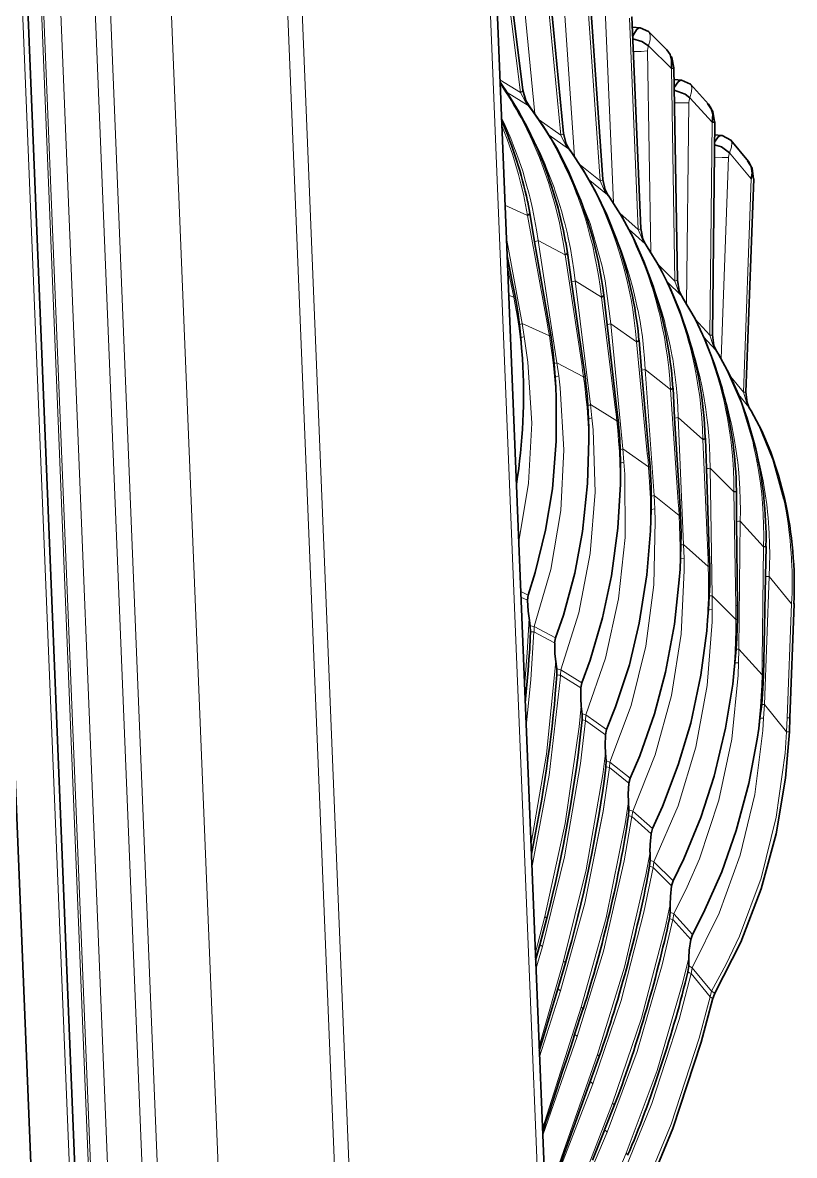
# Model space of a CAD drawing. Header units: millimetres. Extents: x 0 to 174, y 0 to 33.
# Drawn here: x 28.202 to 28.904, y 25.847 to 26.877 of the extents above; entities that cross this region are included whole.
import ezdxf

# ---------------------------------------------------------------- set-up
doc = ezdxf.new("R2010")
doc.units = ezdxf.units.MM
doc.layers.add('PDF_Geomertry', color=7, linetype='Continuous', true_color=0x405f80)

msp = doc.modelspace()

# ---------------------------------------------------------------- linework, layer by layer
at = {"layer": 'PDF_Geomertry', "color": 7, "lineweight": 35}
for points in [[(28.1146, 22.5858), (28.114, 22.5888), (28.1144, 22.5924), (28.1151, 22.5938), (28.1154, 22.5942), (28.116, 22.5946), (28.1567, 22.6299), (28.1944, 22.6699, 0.187054), (28.3565, 23.1888), (28.1872, 27.3611, 0.271753), (27.7608, 28.0757, 0.095127), (27.571, 28.1256), (27.4204, 28.1346), (27.3932, 28.1354), (27.366, 28.1347), (27.339, 28.1324), (27.3125, 28.1285), (27.2958, 28.1253), (27.2911, 28.1242)], [(28.3064, 28.0007, -0.277426), (28.6085, 27.5031), (28.7778, 23.3306), (28.7781, 23.285), (28.7736, 23.2285), (28.7639, 23.1729), (28.7501, 23.1229), (28.7329, 23.0775)], [(28.1471, 27.3603), (28.3164, 23.1879, -0.289356), (28.0133, 22.5775)], [(28.6756, 26.966), (28.6939, 26.7765), (28.6963, 26.7671), (28.699, 26.7622), (28.7001, 26.7607), (28.7122, 26.7428), (28.7231, 26.7236), (28.7332, 26.7025), (28.7421, 26.6803, -0.057415), (28.7617, 26.5964), (28.7625, 26.5882), (28.7617, 26.5964, 0.057415), (28.7421, 26.6803), (28.7332, 26.7025), (28.7231, 26.7236), (28.7122, 26.7428), (28.7001, 26.7607), (28.699, 26.7622), (28.6963, 26.7671), (28.6939, 26.7765), (28.6756, 26.966)]]:
    msp.add_lwpolyline(points, format="xyb", dxfattribs=at)
at = {"layer": 'PDF_Geomertry', "color": 7, "lineweight": 13}
for points in [[(28.2106, 22.6888, 0.187268), (28.3688, 23.1951), (28.3697, 23.1958), (28.3707, 23.1964), (28.2012, 27.3688), (28.2004, 27.3682), (28.1994, 27.3676, 0.2722), (27.7833, 28.065)], [(28.2608, 22.7568, 0.153248), (28.3707, 23.1964), (28.3857, 23.2071), (28.2164, 27.3794), (28.2012, 27.3688, 0.236094), (27.8571, 28.0236)], [(28.2811, 22.7885, 0.153429), (28.3857, 23.2071), (28.3899, 23.2083), (28.3979, 23.2094), (28.4168, 23.2099), (28.2475, 27.3822), (28.2286, 27.3819), (28.2206, 27.3808), (28.2164, 27.3794, 0.236284), (27.8886, 28.0029)], [(28.6085, 27.5031), (28.6082, 27.5015), (28.6071, 27.5001), (28.6026, 27.4971), (28.7719, 23.3246), (28.604, 23.2386, -0.191951), (28.4326, 22.7026)], [(28.144, 22.5436, 0.29997), (28.4861, 23.2122), (28.591, 23.2347), (28.4217, 27.4071), (28.3168, 27.3846)], [(28.431, 23.209), (28.4601, 23.2092), (28.4861, 23.2122), (28.3168, 27.3846), (28.2908, 27.3817), (28.2617, 27.3814), (28.431, 23.209, -0.28073), (28.1314, 22.5878)], [(28.1151, 22.5939), (28.1064, 22.5899, 0.242631), (28.3518, 23.1876), (28.3565, 23.1888), (28.3688, 23.1951), (28.1994, 27.3676), (28.1872, 27.3611), (28.1825, 27.3601)]]:
    msp.add_lwpolyline(points, format="xyb", dxfattribs=at)
for points in [[(28.591, 23.2347), (28.5988, 23.2367), (28.604, 23.2386), (28.4347, 27.4111), (28.4294, 27.409), (28.4217, 27.4071)], [(28.3164, 23.1879), (28.3164, 23.1878), (28.3165, 23.1876), (28.3167, 23.1875), (28.3171, 23.1872), (28.3215, 23.1864), (28.3439, 23.1865), (28.3518, 23.1876), (28.1825, 27.3601), (28.1746, 27.359), (28.1522, 27.3587), (28.1478, 27.3596), (28.1474, 27.36), (28.1471, 27.3601), (28.1471, 27.3601), (28.1471, 27.3603)], [(28.7315, 26.8958), (28.7393, 26.7132), (28.7315, 26.8958)], [(28.7538, 26.8814), (28.7618, 26.689), (28.7636, 26.6894), (28.764, 26.6897), (28.7642, 26.69), (28.764, 26.6897), (28.7636, 26.6894), (28.7618, 26.689), (28.7538, 26.8814)], [(28.7619, 25.8025), (28.7918, 25.875), (28.8174, 25.9533), (28.8274, 25.991), (28.8099, 26.0121), (28.811, 26.0172), (28.8285, 25.996), (28.8418, 26.0207), (28.8539, 26.046), (28.8736, 26.0989), (28.8875, 26.1544), (28.8957, 26.2126), (28.8969, 26.2321), (28.8767, 26.2568), (28.881, 26.3733), (28.8794, 26.3733), (28.8776, 26.3733), (28.8794, 26.3733), (28.881, 26.3733), (28.8767, 26.2568), (28.8969, 26.2321), (28.8957, 26.2126), (28.8875, 26.1544), (28.8736, 26.0989), (28.8539, 26.046), (28.8418, 26.0207), (28.8285, 25.996), (28.811, 26.0172), (28.8099, 26.0121), (28.8274, 25.991), (28.8174, 25.9533), (28.7918, 25.875), (28.7619, 25.8025)]]:
    msp.add_lwpolyline(points, dxfattribs=at)
at = {"layer": 'PDF_Geomertry', "color": 7, "lineweight": 35}
for points in [[(28.7076, 26.7204, -0.054804), (28.7293, 26.6382, 0.054804), (28.7076, 26.7204), (28.6981, 26.7426), (28.6874, 26.7635), (28.6758, 26.7826), (28.6632, 26.8006), (28.6625, 26.8015), (28.6596, 26.8064), (28.6569, 26.8158), (28.6335, 27.0032), (28.6306, 27.0124), (28.6282, 27.016), (28.6306, 27.0124), (28.6335, 27.0032), (28.6569, 26.8158), (28.6596, 26.8064), (28.6625, 26.8015), (28.6632, 26.8006), (28.6758, 26.7826), (28.6874, 26.7635), (28.6981, 26.7426)], [(28.7686, 26.6756), (28.7701, 26.6732), (28.7811, 26.6551), (28.791, 26.6358), (28.7997, 26.6147), (28.8074, 26.5922, -0.059762), (28.8226, 26.506), (28.8229, 26.4989), (28.8226, 26.506, 0.059762), (28.8074, 26.5922), (28.7997, 26.6147), (28.791, 26.6358), (28.7811, 26.6551), (28.7701, 26.6732), (28.7686, 26.6756), (28.7661, 26.6806), (28.7642, 26.69), (28.7561, 26.8824), (28.7642, 26.69), (28.7661, 26.6806)], [(28.8014, 26.6285), (28.8032, 26.6257), (28.8136, 26.6076), (28.8228, 26.5883), (28.8311, 26.5671), (28.8381, 26.5447, -0.057696), (28.8511, 26.4576), (28.8513, 26.4508), (28.8511, 26.4576, 0.057696), (28.8381, 26.5447), (28.8311, 26.5671), (28.8228, 26.5883), (28.8136, 26.6076), (28.8032, 26.6257), (28.8014, 26.6285), (28.7992, 26.6333), (28.7975, 26.6428), (28.7944, 26.8361), (28.7943, 26.836), (28.7938, 26.8357), (28.7921, 26.8354), (28.7922, 26.8432), (28.7908, 26.8483), (28.7879, 26.8526), (28.7711, 26.8692), (28.7879, 26.8526), (28.7908, 26.8483), (28.7922, 26.8432), (28.7921, 26.8354), (28.7938, 26.8357), (28.7943, 26.836), (28.7944, 26.8361), (28.7975, 26.6428), (28.7992, 26.6333)], [(28.8329, 26.5789), (28.8349, 26.5757), (28.8447, 26.5576), (28.8533, 26.5383), (28.8611, 26.5172), (28.8675, 26.4949, -0.058621), (28.8782, 26.4072), (28.8781, 26.4007), (28.8782, 26.4072, 0.058621), (28.8675, 26.4949), (28.8611, 26.5172), (28.8533, 26.5383), (28.8447, 26.5576), (28.8349, 26.5757), (28.8329, 26.5789), (28.8308, 26.5836), (28.8294, 26.5932), (28.8315, 26.7869), (28.8313, 26.7869), (28.8308, 26.7868), (28.829, 26.7867), (28.8296, 26.794), (28.8283, 26.799), (28.8257, 26.8032), (28.8093, 26.8213), (28.8013, 26.825), (28.8003, 26.8249), (28.7982, 26.8235), (28.7947, 26.8183), (28.7982, 26.8235), (28.8003, 26.8249), (28.8013, 26.825), (28.7946, 26.8254), (28.8013, 26.825), (28.8093, 26.8213), (28.8257, 26.8032), (28.8283, 26.799), (28.8296, 26.794), (28.829, 26.7867), (28.8308, 26.7868), (28.8313, 26.7869), (28.8315, 26.7869), (28.8294, 26.5932), (28.8308, 26.5836)], [(28.6361, 26.8232, -0.05167), (28.6719, 26.7581, -0.054087), (28.6958, 26.6776, 0.054087), (28.6719, 26.7581, 0.05167)], [(28.6375, 26.7881, -0.051648), (28.6611, 26.7146, 0.051648)], [(28.8599, 26.5411), (28.8671, 26.7351), (28.8599, 26.5411), (28.861, 26.5315), (28.8629, 26.5269), (28.8647, 26.524), (28.8742, 26.5057), (28.8824, 26.4864), (28.8894, 26.4653), (28.8953, 26.4433, -0.064492), (28.9036, 26.3486, 0.064492), (28.8953, 26.4433), (28.8894, 26.4653), (28.8824, 26.4864), (28.8742, 26.5057), (28.8647, 26.524), (28.8629, 26.5269), (28.861, 26.5315)], [(28.7344, 26.7203), (28.7357, 26.7183), (28.7472, 26.7003), (28.7576, 26.681), (28.7671, 26.6599), (28.7753, 26.6375, -0.058678), (28.7928, 26.5524), (28.7933, 26.5447), (28.7928, 26.5524, 0.058678), (28.7753, 26.6375), (28.7671, 26.6599), (28.7576, 26.681), (28.7472, 26.7003), (28.7357, 26.7183)], [(28.6564, 26.5718, -0.055672), (28.651, 26.4571, 0.055672), (28.6564, 26.5718), (28.6557, 26.5815), (28.655, 26.5904), (28.6539, 26.6024), (28.6526, 26.6121), (28.6511, 26.6218), (28.6499, 26.6283), (28.6475, 26.64), (28.6425, 26.6651), (28.6475, 26.64), (28.6499, 26.6283), (28.6511, 26.6218), (28.6526, 26.6121), (28.6539, 26.6024), (28.655, 26.5904), (28.6557, 26.5815)]]:
    msp.add_lwpolyline(points, format="xyb", close=True, dxfattribs=at)
at = {"layer": 'PDF_Geomertry', "color": 7, "lineweight": 13}
for points in [[(28.6312, 27.0013), (28.6288, 27.0028), (28.6312, 27.0013), (28.6546, 26.8138), (28.636, 26.8253), (28.6546, 26.8138)], [(28.6489, 26.9954), (28.6508, 26.9926), (28.6517, 26.989), (28.6507, 26.9803), (28.6732, 26.9643), (28.6915, 26.7749), (28.6717, 26.7889), (28.6915, 26.7749), (28.6732, 26.9643), (28.6507, 26.9803), (28.6501, 26.9779), (28.6503, 26.9756), (28.6678, 26.7944), (28.6503, 26.9756), (28.6444, 26.9742), (28.6372, 26.9735), (28.6444, 26.9742), (28.6503, 26.9756), (28.6501, 26.9779), (28.6507, 26.9803), (28.6517, 26.989), (28.6508, 26.9926)], [(28.6908, 26.9564), (28.6925, 26.954), (28.6932, 26.9517), (28.6919, 26.9419), (28.714, 26.9243), (28.7272, 26.7332), (28.7089, 26.7479), (28.7272, 26.7332), (28.714, 26.9243), (28.6919, 26.9419), (28.6915, 26.9396), (28.6914, 26.9372), (28.704, 26.7551), (28.6914, 26.9372), (28.6856, 26.9361), (28.6785, 26.9357), (28.6856, 26.9361), (28.6914, 26.9372), (28.6915, 26.9396), (28.6919, 26.9419), (28.6932, 26.9517), (28.6925, 26.954)], [(28.7921, 26.8354), (28.7951, 26.6421), (28.7968, 26.6425), (28.7975, 26.6428), (28.7974, 26.6426), (28.7968, 26.6425), (28.7951, 26.6421), (28.7921, 26.8354), (28.7711, 26.8561), (28.7706, 26.8539), (28.7703, 26.8515), (28.7646, 26.8511), (28.7574, 26.851), (28.7646, 26.8511), (28.7703, 26.8515), (28.7732, 26.6685), (28.7703, 26.8515), (28.7706, 26.8539), (28.7711, 26.8561), (28.7726, 26.8615), (28.7728, 26.8657), (28.7722, 26.8675), (28.7713, 26.8692), (28.7722, 26.8675), (28.7728, 26.8657), (28.7726, 26.8615), (28.7711, 26.8561)], [(28.7076, 26.7204), (28.7064, 26.7199), (28.7029, 26.729), (28.699, 26.7381), (28.6949, 26.7469), (28.6906, 26.7558), (28.6868, 26.7631), (28.6819, 26.7717), (28.6768, 26.78), (28.6715, 26.7882), (28.6658, 26.7962), (28.6618, 26.8018), (28.6425, 26.8136), (28.6618, 26.8018), (28.6592, 26.8051), (28.6546, 26.8138), (28.6564, 26.8149), (28.6568, 26.8153), (28.6569, 26.8158), (28.6568, 26.8153), (28.6564, 26.8149), (28.6546, 26.8138), (28.6592, 26.8051), (28.6618, 26.8018), (28.6658, 26.7962), (28.6715, 26.7882), (28.6768, 26.78), (28.6819, 26.7717), (28.6868, 26.7631), (28.6906, 26.7558), (28.6949, 26.7469), (28.699, 26.7381), (28.7029, 26.729), (28.7064, 26.7199)], [(28.829, 26.7867), (28.8269, 26.5928), (28.8288, 26.5929), (28.8292, 26.5931), (28.8294, 26.5932), (28.8292, 26.5931), (28.8288, 26.5929), (28.8269, 26.5928), (28.829, 26.7867), (28.8087, 26.8089), (28.8104, 26.8142), (28.8106, 26.8182), (28.8101, 26.8199), (28.8093, 26.8213), (28.8101, 26.8199), (28.8106, 26.8182), (28.8104, 26.8142), (28.8087, 26.8089), (28.8081, 26.8068), (28.8079, 26.8043), (28.8058, 26.6212), (28.8079, 26.8043), (28.8021, 26.8042), (28.795, 26.8043), (28.8021, 26.8042), (28.8079, 26.8043), (28.8081, 26.8068), (28.8087, 26.8089)], [(28.6801, 26.605), (28.6796, 26.6046), (28.6789, 26.604), (28.661, 26.7018), (28.6406, 26.7111), (28.661, 26.7018), (28.6593, 26.7115), (28.6574, 26.7211), (28.655, 26.7307), (28.6529, 26.7392), (28.6506, 26.7474), (28.6476, 26.7567), (28.6444, 26.766), (28.6426, 26.7711), (28.639, 26.7803), (28.6376, 26.7838), (28.639, 26.7803), (28.6426, 26.7711), (28.6444, 26.766), (28.6476, 26.7567), (28.6506, 26.7474), (28.6529, 26.7392), (28.655, 26.7307), (28.6574, 26.7211), (28.6593, 26.7115), (28.661, 26.7018), (28.6789, 26.604), (28.6799, 26.5982), (28.681, 26.5924), (28.6562, 26.6035), (28.6418, 26.6828), (28.6562, 26.6035), (28.681, 26.5924), (28.6799, 26.5982), (28.6789, 26.604), (28.6796, 26.6046)], [(28.7422, 26.5278), (28.7417, 26.5275), (28.7408, 26.5271), (28.7283, 26.6276), (28.7044, 26.6424), (28.7032, 26.6522), (28.7018, 26.6619), (28.7001, 26.6717), (28.6982, 26.6813), (28.6974, 26.6851), (28.695, 26.6947), (28.6946, 26.6967), (28.6919, 26.7061), (28.689, 26.7156), (28.686, 26.7249), (28.6853, 26.7271), (28.6818, 26.7364), (28.6782, 26.7454), (28.6771, 26.7483), (28.6731, 26.7572), (28.6689, 26.7661), (28.6682, 26.7674), (28.6643, 26.7749), (28.6682, 26.7674), (28.6689, 26.7661), (28.6731, 26.7572), (28.6771, 26.7483), (28.6782, 26.7454), (28.6818, 26.7364), (28.6853, 26.7271), (28.686, 26.7249), (28.689, 26.7156), (28.6919, 26.7061), (28.6946, 26.6967), (28.695, 26.6947), (28.6974, 26.6851), (28.6982, 26.6813), (28.7001, 26.6717), (28.7018, 26.6619), (28.7032, 26.6522), (28.7044, 26.6424), (28.7283, 26.6276), (28.7272, 26.6374), (28.7257, 26.6471), (28.724, 26.6568), (28.7222, 26.6658), (28.7204, 26.6742), (28.7179, 26.6837), (28.7153, 26.6932), (28.7138, 26.6986), (28.7107, 26.7079), (28.7074, 26.7172), (28.7065, 26.7197), (28.7074, 26.7172), (28.7107, 26.7079), (28.7138, 26.6986), (28.7153, 26.6932), (28.7179, 26.6837), (28.7204, 26.6742), (28.7222, 26.6658), (28.724, 26.6568), (28.7257, 26.6471), (28.7272, 26.6374), (28.7283, 26.6276), (28.7408, 26.5271), (28.7417, 26.5211), (28.7424, 26.515), (28.7185, 26.5299), (28.7044, 26.6424), (28.7029, 26.6418), (28.7011, 26.6414), (28.7029, 26.6418), (28.7044, 26.6424), (28.7185, 26.5299), (28.7424, 26.515), (28.7417, 26.5211), (28.7408, 26.5271), (28.7417, 26.5275)], [(28.741, 26.6799), (28.7375, 26.689), (28.734, 26.6982), (28.7301, 26.7072), (28.726, 26.7163), (28.7224, 26.7235), (28.7178, 26.7321), (28.7129, 26.7407), (28.7076, 26.749), (28.7022, 26.7572), (28.6985, 26.7625), (28.6807, 26.775), (28.6985, 26.7625), (28.7022, 26.7572), (28.7076, 26.749), (28.7129, 26.7407), (28.7178, 26.7321), (28.7224, 26.7235), (28.726, 26.7163), (28.7301, 26.7072), (28.734, 26.6982), (28.7375, 26.689), (28.741, 26.6799), (28.7421, 26.6803)], [(28.6939, 26.7765), (28.6937, 26.7761), (28.6933, 26.7757), (28.6915, 26.7749), (28.6957, 26.7661), (28.6983, 26.7625), (28.6957, 26.7661), (28.6915, 26.7749), (28.6933, 26.7757), (28.6937, 26.7761)], [(28.8575, 26.5411), (28.8461, 26.5549), (28.8575, 26.5411), (28.8647, 26.735), (28.845, 26.7589), (28.8443, 26.7568), (28.844, 26.7544), (28.8382, 26.7544), (28.8311, 26.7547), (28.8382, 26.7544), (28.844, 26.7544), (28.8372, 26.5717), (28.844, 26.7544), (28.8443, 26.7568), (28.845, 26.7589), (28.8468, 26.7639), (28.8471, 26.7678), (28.8467, 26.7693), (28.8461, 26.7704), (28.8467, 26.7693), (28.8471, 26.7678), (28.8468, 26.7639), (28.845, 26.7589), (28.8647, 26.735)], [(28.7742, 26.6372), (28.7711, 26.6467), (28.7678, 26.6558), (28.764, 26.665), (28.7601, 26.674), (28.7568, 26.6813), (28.7524, 26.69), (28.7476, 26.6986), (28.7426, 26.7071), (28.7374, 26.7154), (28.7339, 26.7206), (28.7178, 26.7335), (28.7339, 26.7206), (28.7313, 26.7243), (28.7272, 26.7332), (28.729, 26.7339), (28.7296, 26.7343), (28.7296, 26.7346), (28.7296, 26.7343), (28.729, 26.7339), (28.7272, 26.7332), (28.7313, 26.7243), (28.7339, 26.7206), (28.7374, 26.7154), (28.7426, 26.7071), (28.7476, 26.6986), (28.7524, 26.69), (28.7568, 26.6813), (28.7601, 26.674), (28.764, 26.665), (28.7678, 26.6558), (28.7711, 26.6467), (28.7742, 26.6372), (28.775, 26.6346), (28.7778, 26.6251), (28.7804, 26.6157), (28.7817, 26.6101), (28.7837, 26.6006), (28.7857, 26.591), (28.7871, 26.5824), (28.7885, 26.5729), (28.7896, 26.5632), (28.7906, 26.5533), (28.7912, 26.5435), (28.7682, 26.5618), (28.7676, 26.5717), (28.7667, 26.5814), (28.7656, 26.5913), (28.7642, 26.601), (28.7635, 26.6053), (28.7617, 26.6149), (28.7613, 26.6169), (28.7592, 26.6265), (28.7568, 26.6361), (28.7543, 26.6456), (28.7536, 26.6479), (28.7507, 26.6574), (28.7475, 26.6667), (28.7465, 26.6694), (28.7431, 26.6786), (28.7396, 26.6868), (28.7431, 26.6786), (28.7465, 26.6694), (28.7475, 26.6667), (28.7507, 26.6574), (28.7536, 26.6479), (28.7543, 26.6456), (28.7568, 26.6361), (28.7592, 26.6265), (28.7613, 26.6169), (28.7617, 26.6149), (28.7635, 26.6053), (28.7642, 26.601), (28.7656, 26.5913), (28.7667, 26.5814), (28.7676, 26.5717), (28.7682, 26.5618), (28.7912, 26.5435), (28.7983, 26.4411), (28.7988, 26.435), (28.799, 26.4288), (28.7999, 26.429), (28.8004, 26.4292), (28.7999, 26.429), (28.799, 26.4288), (28.7988, 26.435), (28.7983, 26.4411), (28.799, 26.4414), (28.7997, 26.4415), (28.799, 26.4414), (28.7983, 26.4411), (28.7912, 26.5435), (28.7906, 26.5533), (28.7896, 26.5632), (28.7885, 26.5729), (28.7871, 26.5824), (28.7857, 26.591), (28.7837, 26.6006), (28.7817, 26.6101), (28.7804, 26.6157), (28.7778, 26.6251), (28.775, 26.6346), (28.7742, 26.6372), (28.7753, 26.6375)], [(28.7715, 26.4858), (28.771, 26.4856), (28.7701, 26.4851), (28.7604, 26.5868), (28.7369, 26.6033), (28.7317, 26.6424), (28.729, 26.6556), (28.7181, 26.6946), (28.7029, 26.7319), (28.7181, 26.6946), (28.729, 26.6556), (28.7317, 26.6424), (28.7369, 26.6033), (28.7604, 26.5868), (28.7594, 26.5965), (28.7583, 26.6063), (28.7569, 26.6161), (28.7553, 26.6253), (28.7536, 26.6338), (28.7515, 26.6435), (28.7492, 26.6529), (28.7476, 26.6583), (28.7449, 26.6678), (28.7418, 26.6772), (28.741, 26.6797), (28.7418, 26.6772), (28.7449, 26.6678), (28.7476, 26.6583), (28.7492, 26.6529), (28.7515, 26.6435), (28.7536, 26.6338), (28.7553, 26.6253), (28.7569, 26.6161), (28.7583, 26.6063), (28.7594, 26.5965), (28.7604, 26.5868), (28.7701, 26.4851), (28.7708, 26.4792), (28.7713, 26.4731), (28.7479, 26.4896), (28.7369, 26.6033), (28.7354, 26.6029), (28.7336, 26.6024), (28.7354, 26.6029), (28.7369, 26.6033), (28.7479, 26.4896), (28.7713, 26.4731), (28.7721, 26.4732), (28.7726, 26.4735), (28.7721, 26.4732), (28.7713, 26.4731), (28.7708, 26.4792), (28.7701, 26.4851), (28.771, 26.4856)], [(28.7451, 26.7039), (28.7618, 26.689), (28.7656, 26.6799), (28.7681, 26.676), (28.7536, 26.6889), (28.7681, 26.676), (28.7713, 26.671), (28.7764, 26.6626), (28.7812, 26.654), (28.7858, 26.6453), (28.79, 26.6364), (28.7931, 26.6293), (28.7968, 26.6203), (28.8003, 26.611), (28.8033, 26.6017), (28.8063, 26.5922), (28.8074, 26.5922), (28.8063, 26.5922), (28.8069, 26.5896), (28.8096, 26.5801), (28.8118, 26.5706), (28.8131, 26.565), (28.8149, 26.5554), (28.8165, 26.5457), (28.8178, 26.5371), (28.8189, 26.5275), (28.8197, 26.5176), (28.8204, 26.5078), (28.8207, 26.4981), (28.8251, 26.3949), (28.8258, 26.3951), (28.8265, 26.3953), (28.8258, 26.3951), (28.8251, 26.3949), (28.8254, 26.3888), (28.8256, 26.3825), (28.8262, 26.3826), (28.8269, 26.3828), (28.8262, 26.3826), (28.8256, 26.3825), (28.8254, 26.3888), (28.8251, 26.3949), (28.8207, 26.4981), (28.7983, 26.5179), (28.8032, 26.4025), (28.8256, 26.3825), (28.8258, 26.3731), (28.8258, 26.3632), (28.8257, 26.3533), (28.8253, 26.3435), (28.8249, 26.3336), (28.8242, 26.3239), (28.8249, 26.3336), (28.8253, 26.3435), (28.8257, 26.3533), (28.8258, 26.3632), (28.8258, 26.3731), (28.8256, 26.3825), (28.8032, 26.4025), (28.7983, 26.5179), (28.8207, 26.4981), (28.8204, 26.5078), (28.8197, 26.5176), (28.8189, 26.5275), (28.8178, 26.5371), (28.8165, 26.5457), (28.8149, 26.5554), (28.8131, 26.565), (28.8118, 26.5706), (28.8096, 26.5801), (28.8069, 26.5896), (28.8063, 26.5922), (28.8033, 26.6017), (28.8003, 26.611), (28.7968, 26.6203), (28.7931, 26.6293), (28.79, 26.6364), (28.7858, 26.6453), (28.7812, 26.654), (28.7764, 26.6626), (28.7713, 26.671), (28.7681, 26.676), (28.7656, 26.6799), (28.7618, 26.689)], [(28.6475, 26.64), (28.6469, 26.6394), (28.6463, 26.639), (28.6475, 26.6332), (28.6486, 26.6274), (28.6439, 26.6292), (28.6486, 26.6274), (28.6475, 26.6332), (28.6463, 26.639), (28.6429, 26.6549), (28.6463, 26.639), (28.6469, 26.6394)], [(28.78, 26.6571), (28.7951, 26.6421), (28.7985, 26.6329), (28.801, 26.6289), (28.7882, 26.6415), (28.801, 26.6289), (28.8039, 26.6242), (28.8089, 26.6157), (28.8136, 26.6069), (28.8179, 26.5982), (28.8219, 26.5892), (28.8247, 26.5822), (28.8282, 26.5731), (28.8314, 26.5638), (28.8343, 26.5543), (28.8369, 26.5449), (28.8381, 26.5447), (28.8369, 26.5449), (28.8376, 26.5422), (28.84, 26.5326), (28.8419, 26.5231), (28.8431, 26.5175), (28.8446, 26.5078), (28.846, 26.4981), (28.8469, 26.4894), (28.8479, 26.4797), (28.8485, 26.47), (28.8489, 26.4601), (28.849, 26.4503), (28.8507, 26.3467), (28.8514, 26.3468), (28.8521, 26.3469), (28.8514, 26.3468), (28.8507, 26.3467), (28.8507, 26.3404), (28.8508, 26.3342), (28.8515, 26.3343), (28.8521, 26.3344), (28.8515, 26.3343), (28.8508, 26.3342), (28.8507, 26.3404), (28.8507, 26.3467), (28.849, 26.4503), (28.8272, 26.4719), (28.829, 26.3558), (28.8508, 26.3342), (28.8507, 26.3246), (28.8504, 26.3147), (28.85, 26.3049), (28.8494, 26.295), (28.8488, 26.2853), (28.8478, 26.2754), (28.8488, 26.2853), (28.8494, 26.295), (28.85, 26.3049), (28.8504, 26.3147), (28.8507, 26.3246), (28.8508, 26.3342), (28.829, 26.3558), (28.8272, 26.4719), (28.849, 26.4503), (28.8489, 26.4601), (28.8485, 26.47), (28.8479, 26.4797), (28.8469, 26.4894), (28.846, 26.4981), (28.8446, 26.5078), (28.8431, 26.5175), (28.8419, 26.5231), (28.84, 26.5326), (28.8376, 26.5422), (28.8369, 26.5449), (28.8343, 26.5543), (28.8314, 26.5638), (28.8282, 26.5731), (28.8247, 26.5822), (28.8219, 26.5892), (28.8179, 26.5982), (28.8136, 26.6069), (28.8089, 26.6157), (28.8039, 26.6242), (28.801, 26.6289), (28.7985, 26.6329), (28.7951, 26.6421)], [(28.786, 26.6046), (28.7865, 26.6022), (28.7889, 26.5926), (28.791, 26.5831), (28.7928, 26.5735), (28.791, 26.5831), (28.7889, 26.5926), (28.7865, 26.6022), (28.786, 26.6046), (28.7833, 26.614), (28.7804, 26.6235), (28.7794, 26.6263), (28.7763, 26.6354), (28.7746, 26.6397), (28.7763, 26.6354), (28.7794, 26.6263), (28.7804, 26.6235), (28.7833, 26.614)], [(28.6486, 26.6274), (28.65, 26.6206), (28.6517, 26.6108), (28.6531, 26.6011), (28.6544, 26.5914), (28.6556, 26.5815), (28.6564, 26.5718), (28.6556, 26.5815), (28.6544, 26.5914), (28.6531, 26.6011), (28.6517, 26.6108), (28.65, 26.6206), (28.6486, 26.6274), (28.6493, 26.6279), (28.6499, 26.6283), (28.6493, 26.6279)], [(28.6582, 26.5918), (28.6562, 26.6035), (28.6551, 26.6029), (28.6539, 26.6024), (28.6551, 26.6029), (28.6562, 26.6035), (28.6582, 26.5918), (28.655, 26.5904), (28.6582, 26.5918), (28.6615, 26.5683), (28.6649, 26.5128), (28.6621, 26.4582), (28.6531, 26.4051), (28.6621, 26.4582), (28.6649, 26.5128), (28.6615, 26.5683)], [(28.8138, 26.6074), (28.8269, 26.5928), (28.8301, 26.5835), (28.8325, 26.5793), (28.8214, 26.5915), (28.8325, 26.5793), (28.8414, 26.5636), (28.8557, 26.5307), (28.8664, 26.4951), (28.8675, 26.4949), (28.8664, 26.4951), (28.8669, 26.4926), (28.869, 26.4831), (28.8708, 26.4733), (28.8717, 26.4678), (28.8731, 26.4581), (28.8742, 26.4483), (28.875, 26.4397), (28.8756, 26.4299), (28.876, 26.4201), (28.8761, 26.4103), (28.876, 26.4004), (28.8747, 26.2965), (28.8756, 26.2965), (28.8761, 26.2967), (28.8756, 26.2965), (28.8747, 26.2965), (28.8747, 26.2903), (28.8746, 26.284), (28.8753, 26.284), (28.8758, 26.2842), (28.8753, 26.284), (28.8746, 26.284), (28.8747, 26.2903), (28.8747, 26.2965), (28.876, 26.4004), (28.8547, 26.4236), (28.8535, 26.3072), (28.8746, 26.284), (28.8743, 26.2743), (28.8737, 26.2644), (28.8731, 26.2546), (28.8722, 26.2449), (28.8712, 26.235), (28.87, 26.2253), (28.8712, 26.235), (28.8722, 26.2449), (28.8731, 26.2546), (28.8737, 26.2644), (28.8743, 26.2743), (28.8746, 26.284), (28.8535, 26.3072), (28.8547, 26.4236), (28.876, 26.4004), (28.8761, 26.4103), (28.876, 26.4201), (28.8756, 26.4299), (28.875, 26.4397), (28.8742, 26.4483), (28.8731, 26.4581), (28.8717, 26.4678), (28.8708, 26.4733), (28.869, 26.4831), (28.8669, 26.4926), (28.8664, 26.4951), (28.8557, 26.5307), (28.8414, 26.5636), (28.8325, 26.5793), (28.8301, 26.5835), (28.8269, 26.5928)], [(28.681, 26.5924), (28.6821, 26.5849), (28.6835, 26.5751), (28.6847, 26.5653), (28.6857, 26.5556), (28.6865, 26.5457), (28.6872, 26.5358), (28.6865, 26.5457), (28.6857, 26.5556), (28.6847, 26.5653), (28.6835, 26.5751), (28.6821, 26.5849), (28.681, 26.5924), (28.6817, 26.5928), (28.6822, 26.5932), (28.6817, 26.5928)], [(28.8272, 26.4719), (28.8257, 26.4717), (28.8239, 26.4715), (28.8257, 26.4717), (28.8272, 26.4719), (28.8271, 26.4818), (28.8267, 26.4915), (28.8261, 26.5014), (28.8251, 26.5113), (28.8247, 26.5157), (28.8235, 26.5254), (28.8232, 26.5275), (28.8215, 26.5372), (28.8197, 26.5469), (28.8176, 26.5565), (28.8171, 26.5587), (28.8147, 26.5683), (28.8119, 26.5778), (28.8111, 26.5806), (28.8081, 26.5899), (28.8078, 26.5907), (28.8081, 26.5899), (28.8111, 26.5806), (28.8119, 26.5778), (28.8147, 26.5683), (28.8171, 26.5587), (28.8176, 26.5565), (28.8197, 26.5469), (28.8215, 26.5372), (28.8232, 26.5275), (28.8235, 26.5254), (28.8247, 26.5157), (28.8251, 26.5113), (28.8261, 26.5014), (28.8267, 26.4915), (28.8271, 26.4818)], [(28.6896, 26.556), (28.6879, 26.5678), (28.6867, 26.5674), (28.6854, 26.5668), (28.6867, 26.5674), (28.6879, 26.5678), (28.6896, 26.556), (28.6862, 26.5547), (28.6896, 26.556), (28.6908, 26.5451), (28.6942, 26.4886), (28.6913, 26.4333), (28.6822, 26.3797), (28.6671, 26.3279), (28.6867, 26.3175), (28.6671, 26.3279), (28.6822, 26.3797), (28.6913, 26.4333), (28.6942, 26.4886), (28.6908, 26.5451)], [(28.7983, 26.5179), (28.7968, 26.5176), (28.795, 26.5175), (28.7968, 26.5176), (28.7983, 26.5179), (28.7979, 26.5278), (28.7974, 26.5376), (28.7964, 26.5475), (28.7953, 26.5572), (28.7947, 26.5617), (28.7932, 26.5714), (28.7928, 26.5733), (28.7932, 26.5714), (28.7947, 26.5617), (28.7953, 26.5572), (28.7964, 26.5475), (28.7974, 26.5376), (28.7979, 26.5278)], [(28.7682, 26.5618), (28.7667, 26.5614), (28.7649, 26.5611), (28.7667, 26.5614), (28.7682, 26.5618), (28.7763, 26.4471), (28.799, 26.4288), (28.7994, 26.4196), (28.7997, 26.4097), (28.7999, 26.3999), (28.7999, 26.39), (28.7996, 26.3801), (28.7992, 26.3704), (28.7996, 26.3801), (28.7999, 26.39), (28.7999, 26.3999), (28.7997, 26.4097), (28.7994, 26.4196), (28.799, 26.4288), (28.7763, 26.4471)], [(28.7122, 26.5549), (28.7132, 26.5468), (28.7143, 26.5371), (28.7153, 26.5272), (28.716, 26.5174), (28.7165, 26.5076), (28.7169, 26.4978), (28.7165, 26.5076), (28.716, 26.5174), (28.7153, 26.5272), (28.7143, 26.5371), (28.7132, 26.5468), (28.7122, 26.5549), (28.7129, 26.5551), (28.7135, 26.5556), (28.7129, 26.5551)], [(28.8547, 26.4236), (28.8549, 26.4335), (28.8547, 26.4433), (28.8544, 26.4532), (28.8537, 26.4631), (28.8535, 26.4675), (28.8524, 26.4774), (28.8522, 26.4793), (28.8508, 26.4892), (28.8493, 26.4989), (28.8474, 26.5085), (28.8469, 26.5107), (28.8447, 26.5203), (28.8424, 26.5297), (28.8415, 26.5324), (28.8394, 26.5396), (28.8415, 26.5324), (28.8424, 26.5297), (28.8447, 26.5203), (28.8469, 26.5107), (28.8474, 26.5085), (28.8493, 26.4989), (28.8508, 26.4892), (28.8522, 26.4793), (28.8524, 26.4774), (28.8535, 26.4675), (28.8537, 26.4631), (28.8544, 26.4532), (28.8547, 26.4433), (28.8549, 26.4335), (28.8547, 26.4236), (28.8532, 26.4236), (28.8514, 26.4235), (28.8532, 26.4236)], [(28.8532, 26.5388), (28.8626, 26.5274), (28.871, 26.5118), (28.8844, 26.4792), (28.8942, 26.4438), (28.8943, 26.4432), (28.8949, 26.4408), (28.8967, 26.4311), (28.8982, 26.4214), (28.8989, 26.416), (28.9, 26.4062), (28.9008, 26.3964), (28.9, 26.4062), (28.8989, 26.416), (28.8982, 26.4214), (28.8967, 26.4311), (28.8949, 26.4408), (28.8943, 26.4432), (28.8942, 26.4438), (28.8844, 26.4792), (28.871, 26.5118), (28.8626, 26.5274), (28.8603, 26.5318), (28.8575, 26.5411), (28.8593, 26.5411), (28.8597, 26.5411), (28.8599, 26.5411), (28.8597, 26.5411), (28.8593, 26.5411), (28.8575, 26.5411), (28.8603, 26.5318), (28.8626, 26.5274)], [(28.7197, 26.5178), (28.7185, 26.5299), (28.7174, 26.5293), (28.716, 26.5289), (28.7174, 26.5293), (28.7185, 26.5299), (28.7197, 26.5178), (28.7165, 26.5168), (28.7197, 26.5178), (28.7208, 26.5069), (28.7226, 26.4499), (28.7182, 26.3942), (28.7078, 26.3403), (28.6913, 26.2885), (28.7106, 26.2767), (28.6913, 26.2885), (28.7078, 26.3403), (28.7182, 26.3942), (28.7226, 26.4499), (28.7208, 26.5069)], [(28.7424, 26.515), (28.7432, 26.5065), (28.744, 26.4967), (28.7447, 26.4869), (28.7451, 26.4771), (28.7454, 26.4672), (28.7456, 26.4574), (28.7454, 26.4672), (28.7451, 26.4771), (28.7447, 26.4869), (28.744, 26.4967), (28.7432, 26.5065), (28.7424, 26.515), (28.7431, 26.5153), (28.7436, 26.5157), (28.7431, 26.5153)], [(28.7489, 26.4774), (28.7479, 26.4896), (28.7468, 26.4892), (28.7454, 26.4888), (28.7468, 26.4892), (28.7479, 26.4896), (28.7489, 26.4774), (28.7457, 26.4765), (28.7489, 26.4774), (28.7497, 26.4664), (28.75, 26.4089), (28.744, 26.3529), (28.7321, 26.299), (28.7143, 26.2474), (28.7331, 26.234), (28.7143, 26.2474), (28.7321, 26.299), (28.744, 26.3529), (28.75, 26.4089), (28.7497, 26.4664)], [(28.8975, 26.2446), (28.9014, 26.3485), (28.881, 26.3733), (28.8814, 26.3832), (28.8815, 26.3931), (28.8814, 26.4029), (28.881, 26.4126), (28.8807, 26.4172), (28.88, 26.4269), (28.8797, 26.429), (28.8788, 26.4388), (28.8774, 26.4486), (28.8758, 26.4583), (28.8754, 26.4603), (28.8735, 26.47), (28.8712, 26.4796), (28.8706, 26.4821), (28.8693, 26.4867), (28.8706, 26.4821), (28.8712, 26.4796), (28.8735, 26.47), (28.8754, 26.4603), (28.8758, 26.4583), (28.8774, 26.4486), (28.8788, 26.4388), (28.8797, 26.429), (28.88, 26.4269), (28.8807, 26.4172), (28.881, 26.4126), (28.8814, 26.4029), (28.8815, 26.3931), (28.8814, 26.3832), (28.881, 26.3733), (28.9014, 26.3485), (28.9018, 26.3583), (28.9019, 26.3682), (28.9018, 26.3781), (28.9014, 26.3878), (28.901, 26.3964), (28.9014, 26.3878), (28.9018, 26.3781), (28.9019, 26.3682), (28.9018, 26.3583), (28.9014, 26.3485), (28.8975, 26.2446), (28.8993, 26.2446), (28.8997, 26.2446), (28.8999, 26.2447), (28.8997, 26.2446), (28.8993, 26.2446), (28.8975, 26.2446), (28.8972, 26.2383), (28.8969, 26.2321), (28.8987, 26.2321), (28.8992, 26.2321), (28.8994, 26.2321), (28.8992, 26.2321), (28.8987, 26.2321), (28.8969, 26.2321), (28.8972, 26.2383)], [(28.7713, 26.4729), (28.7719, 26.464), (28.7725, 26.4543), (28.7729, 26.4444), (28.7731, 26.4346), (28.7731, 26.4247), (28.7729, 26.4149), (28.7731, 26.4247), (28.7731, 26.4346), (28.7729, 26.4444), (28.7725, 26.4543), (28.7719, 26.464)], [(28.7769, 26.4349), (28.7763, 26.4471), (28.775, 26.4468), (28.7737, 26.4465), (28.775, 26.4468), (28.7763, 26.4471), (28.7769, 26.4349), (28.7736, 26.4342), (28.7769, 26.4349), (28.7774, 26.4236), (28.7761, 26.3658), (28.7688, 26.3099), (28.7553, 26.256), (28.7361, 26.2044), (28.7546, 26.1897), (28.7361, 26.2044), (28.7553, 26.256), (28.7688, 26.3099), (28.7761, 26.3658), (28.7774, 26.4236)], [(28.8036, 26.3901), (28.8032, 26.4025), (28.8021, 26.4022), (28.8007, 26.4021), (28.8021, 26.4022), (28.8032, 26.4025), (28.8036, 26.3901), (28.8003, 26.3896), (28.8036, 26.3901), (28.8038, 26.3789), (28.801, 26.3208), (28.7921, 26.2649), (28.7774, 26.2111), (28.7568, 26.1599), (28.7747, 26.1439), (28.7568, 26.1599), (28.7774, 26.2111), (28.7921, 26.2649), (28.801, 26.3208), (28.8038, 26.3789)], [(28.6549, 26.3596), (28.6618, 26.3564)], [(28.6551, 26.3546), (28.6611, 26.3518)], [(28.8292, 26.3435), (28.829, 26.3558), (28.8279, 26.3557), (28.8265, 26.3556), (28.8279, 26.3557), (28.829, 26.3558), (28.8292, 26.3435), (28.8258, 26.3432), (28.8292, 26.3435), (28.829, 26.3322), (28.8246, 26.274), (28.8143, 26.2181), (28.7981, 26.1646), (28.7761, 26.1138), (28.7936, 26.0964), (28.7761, 26.1138), (28.7981, 26.1646), (28.8143, 26.2181), (28.8246, 26.274), (28.829, 26.3322)], [(28.6625, 26.3353), (28.6608, 26.304), (28.6583, 26.2728), (28.6608, 26.304)], [(28.6669, 26.3229), (28.6642, 26.2797), (28.6599, 26.2368), (28.6642, 26.2797), (28.6669, 26.3229), (28.6656, 26.3231), (28.6639, 26.3231), (28.6656, 26.3231), (28.6669, 26.3229), (28.6858, 26.3129)], [(28.6671, 26.3279), (28.6636, 26.3285), (28.6671, 26.3279), (28.6671, 26.3229)], [(28.8532, 26.2949), (28.8535, 26.3072), (28.8524, 26.3072), (28.851, 26.3071), (28.8524, 26.3072), (28.8535, 26.3072), (28.8532, 26.2949), (28.8499, 26.2947), (28.8532, 26.2949), (28.8528, 26.2836), (28.8469, 26.2254), (28.8351, 26.1697), (28.8175, 26.1165), (28.8065, 26.091), (28.7942, 26.0663), (28.791, 26.0678), (28.7942, 26.0663), (28.8111, 26.0475), (28.7942, 26.0663), (28.8065, 26.091), (28.8175, 26.1165), (28.8351, 26.1697), (28.8469, 26.2254), (28.8528, 26.2836)], [(28.6868, 26.2961), (28.6783, 26.2117), (28.6642, 26.1288), (28.6783, 26.2117)], [(28.691, 26.2835), (28.7096, 26.2721), (28.691, 26.2835), (28.6907, 26.2794), (28.6808, 26.1926), (28.665, 26.1083), (28.6808, 26.1926), (28.6907, 26.2794)], [(28.6913, 26.2885), (28.6878, 26.2893), (28.6913, 26.2885), (28.691, 26.2835), (28.6896, 26.2836), (28.6879, 26.2839), (28.6896, 26.2836), (28.691, 26.2835)], [(28.6682, 26.0301), (28.6769, 26.0639), (28.6779, 26.0632), (28.6786, 26.0625), (28.6779, 26.0632), (28.6769, 26.0639), (28.6954, 26.1486), (28.7082, 26.2365), (28.71, 26.2553), (28.7082, 26.2365), (28.6954, 26.1486), (28.6769, 26.0639)], [(28.7143, 26.2474), (28.7108, 26.2483), (28.7143, 26.2474), (28.7139, 26.2424), (28.7125, 26.2425), (28.7107, 26.2428), (28.7125, 26.2425), (28.7139, 26.2424)], [(28.876, 26.2444), (28.8767, 26.2568), (28.8754, 26.2568), (28.8742, 26.2568), (28.8754, 26.2568), (28.8767, 26.2568), (28.876, 26.2444), (28.8726, 26.2444), (28.876, 26.2444), (28.8753, 26.2332), (28.8679, 26.1751), (28.8546, 26.1197), (28.8356, 26.0669), (28.811, 26.0172), (28.8078, 26.019), (28.811, 26.0172), (28.8356, 26.0669), (28.8546, 26.1197), (28.8679, 26.1751), (28.8753, 26.2332)], [(28.7139, 26.2424), (28.7321, 26.2294), (28.7139, 26.2424), (28.7093, 26.2031), (28.6949, 26.1182), (28.6747, 26.0368), (28.6688, 26.0161), (28.6747, 26.0368), (28.6736, 26.0376), (28.6722, 26.0383), (28.6736, 26.0376), (28.6747, 26.0368), (28.6949, 26.1182), (28.7093, 26.2031)], [(28.6717, 25.9456), (28.694, 26.0233), (28.695, 26.0225), (28.6957, 26.0218), (28.695, 26.0225), (28.694, 26.0233), (28.7146, 26.1064), (28.7296, 26.1933), (28.7321, 26.2126), (28.7296, 26.1933), (28.7146, 26.1064), (28.694, 26.0233)], [(28.7356, 26.1994), (28.7533, 26.1853), (28.7356, 26.1994), (28.7299, 26.1596), (28.7132, 26.076), (28.6911, 25.9964), (28.6721, 25.9364), (28.6911, 25.9964), (28.69, 25.9972), (28.6888, 25.9981), (28.69, 25.9972), (28.6911, 25.9964), (28.7132, 26.076), (28.7299, 26.1597)], [(28.7361, 26.2044), (28.7328, 26.2056), (28.7361, 26.2044), (28.7356, 26.1994), (28.7342, 26.1997), (28.7325, 26.2), (28.7342, 26.1997), (28.7356, 26.1994)], [(28.6747, 25.8707), (28.71, 25.9814), (28.711, 25.9806), (28.7115, 25.9797), (28.711, 25.9806), (28.71, 25.9814), (28.7326, 26.0628), (28.7499, 26.1483), (28.7529, 26.1683), (28.7499, 26.1483), (28.7326, 26.0628), (28.71, 25.9814)], [(28.7568, 26.1599), (28.7533, 26.1611), (28.7568, 26.1599), (28.7561, 26.1549), (28.7547, 26.1553), (28.7531, 26.1557), (28.7547, 26.1553), (28.7561, 26.1549)], [(28.7561, 26.1549), (28.7735, 26.1393), (28.7561, 26.1549), (28.7492, 26.1146), (28.7304, 26.0324), (28.7064, 25.9547), (28.675, 25.8651), (28.7064, 25.9547), (28.7053, 25.9556), (28.704, 25.9565), (28.7053, 25.9556), (28.7064, 25.9547), (28.7304, 26.0324), (28.7492, 26.1146)], [(28.6775, 25.8036), (28.7249, 25.9383), (28.7257, 25.9374), (28.7264, 25.9365), (28.7257, 25.9374), (28.7249, 25.9383), (28.7493, 26.0178), (28.7688, 26.1018), (28.7726, 26.1224), (28.7688, 26.1018), (28.7493, 26.0178), (28.7249, 25.9383)], [(28.7761, 26.1138), (28.7728, 26.1153), (28.7761, 26.1138), (28.7753, 26.1086), (28.7739, 26.1092), (28.7722, 26.1097), (28.7739, 26.1092), (28.7753, 26.1086)], [(28.7753, 26.1086), (28.7922, 26.0919), (28.7753, 26.1086), (28.7671, 26.0679), (28.7464, 25.9874), (28.7206, 25.9118), (28.6775, 25.8004), (28.7206, 25.9118), (28.7194, 25.9128), (28.7182, 25.9138), (28.7194, 25.9128), (28.7206, 25.9118), (28.7464, 25.9874), (28.7671, 26.0679)], [(28.6799, 25.7425), (28.7385, 25.8942), (28.7393, 25.8931), (28.7399, 25.8921), (28.7393, 25.8931), (28.7385, 25.8942), (28.7649, 25.9714), (28.7864, 26.0538), (28.7908, 26.075), (28.7864, 26.0538), (28.7649, 25.9714), (28.7385, 25.8942)], [(28.7933, 26.0611), (28.7942, 26.0661)], [(28.7932, 26.0611), (28.8096, 26.0431), (28.7932, 26.0611), (28.7919, 26.0617), (28.7903, 26.0622), (28.7919, 26.0617), (28.7932, 26.0611), (28.7837, 26.0199), (28.761, 25.9411), (28.7335, 25.8679), (28.68, 25.741), (28.7335, 25.8679), (28.7325, 25.8689), (28.7313, 25.8699), (28.7325, 25.8689), (28.7335, 25.8679), (28.761, 25.9411), (28.7837, 26.0199)], [(28.6822, 25.6861), (28.7508, 25.8488), (28.7517, 25.8478), (28.7522, 25.8467), (28.7517, 25.8478), (28.7508, 25.8488), (28.779, 25.9238), (28.8025, 26.0042), (28.8079, 26.0263), (28.8025, 26.0042), (28.779, 25.9238), (28.7508, 25.8488)], [(28.8099, 26.0121), (28.8085, 26.0128), (28.8069, 26.0135), (28.8085, 26.0128), (28.8099, 26.0121), (28.799, 25.9704), (28.7743, 25.8937), (28.7453, 25.8229), (28.6822, 25.686), (28.7453, 25.8229), (28.7442, 25.824), (28.7431, 25.8251), (28.7442, 25.824), (28.7453, 25.8229), (28.7743, 25.8937), (28.799, 25.9704)], [(28.8274, 25.991), (28.8285, 25.996), (28.8317, 25.9942), (28.8285, 25.996), (28.8274, 25.991), (28.829, 25.9897), (28.8293, 25.9892), (28.8294, 25.9889), (28.8294, 25.9886), (28.8294, 25.9889), (28.8293, 25.9892), (28.829, 25.9897)]]:
    msp.add_lwpolyline(points, close=True, dxfattribs=at)
at = {"layer": 'PDF_Geomertry', "color": 7, "lineweight": 35}
for points in [[(28.7081, 26.9428), (28.7081, 26.9426), (28.714, 26.935), (28.7164, 26.9257), (28.7296, 26.7346), (28.7164, 26.9257), (28.714, 26.935), (28.7081, 26.9426)], [(28.7635, 26.8726), (28.7713, 26.8692), (28.7635, 26.8726), (28.7625, 26.8725), (28.7603, 26.8708), (28.7568, 26.8651), (28.7603, 26.8708), (28.7625, 26.8725), (28.7635, 26.8726), (28.7565, 26.8731)], [(28.7569, 26.8625), (28.765, 26.8601), (28.7711, 26.8561), (28.765, 26.8601)], [(28.7919, 26.8465), (28.7924, 26.8456), (28.7943, 26.8361), (28.7924, 26.8456)], [(28.7947, 26.8157), (28.8046, 26.8122), (28.8087, 26.8089), (28.8046, 26.8122)], [(28.825, 26.8036), (28.8296, 26.7965), (28.8313, 26.7869), (28.8296, 26.7965)], [(28.8621, 26.751), (28.8646, 26.7462), (28.8654, 26.7404), (28.8647, 26.735), (28.8654, 26.7404), (28.8646, 26.7462), (28.8621, 26.751), (28.8461, 26.7704), (28.8381, 26.7747), (28.8376, 26.7747), (28.8367, 26.7746), (28.8346, 26.7733), (28.8313, 26.7686), (28.8346, 26.7733), (28.8367, 26.7746), (28.8376, 26.7747), (28.8314, 26.7751), (28.8376, 26.7747), (28.8381, 26.7747), (28.8461, 26.7704)], [(28.8313, 26.7661), (28.8375, 26.7642), (28.845, 26.7589), (28.8375, 26.7642)], [(28.8614, 26.7515), (28.8654, 26.7447), (28.8668, 26.7351), (28.8654, 26.7447)], [(28.7344, 26.7201), (28.7318, 26.7251), (28.7297, 26.7346), (28.7318, 26.7251)], [(28.6613, 26.7146), (28.6614, 26.7138), (28.6632, 26.704), (28.6631, 26.7035), (28.6625, 26.7029), (28.661, 26.7018), (28.6625, 26.7029), (28.6631, 26.7035), (28.6632, 26.704), (28.6675, 26.6778), (28.6801, 26.605), (28.6822, 26.5932), (28.6832, 26.5864), (28.6844, 26.5767), (28.6854, 26.5668), (28.6862, 26.5547), (28.6868, 26.5457), (28.6872, 26.5358), (28.6871, 26.4964), (28.6837, 26.4532), (28.6776, 26.4154), (28.6682, 26.3769), (28.6618, 26.3564), (28.6611, 26.3518), (28.6617, 26.3419), (28.6625, 26.3353), (28.6636, 26.3285), (28.6639, 26.3231), (28.6636, 26.3174), (28.6631, 26.3075), (28.6624, 26.2978), (28.6617, 26.2879), (28.6608, 26.2781), (28.6599, 26.2683), (28.659, 26.2585), (28.6599, 26.2683), (28.6608, 26.2781), (28.6617, 26.2879), (28.6624, 26.2978), (28.6631, 26.3075), (28.6636, 26.3174), (28.6639, 26.3231), (28.6636, 26.3285), (28.6625, 26.3353), (28.6617, 26.3419), (28.6611, 26.3518), (28.6618, 26.3564), (28.6682, 26.3769), (28.6776, 26.4154), (28.6837, 26.4532), (28.6871, 26.4964), (28.6872, 26.5358), (28.6868, 26.5457), (28.6862, 26.5547), (28.6854, 26.5668), (28.6844, 26.5767), (28.6832, 26.5864), (28.6822, 26.5932), (28.6801, 26.605), (28.6675, 26.6778), (28.6632, 26.704), (28.6614, 26.7138)], [(28.696, 26.6776), (28.6975, 26.6679), (28.6972, 26.6675), (28.6968, 26.6669), (28.6953, 26.666), (28.6968, 26.6669), (28.6972, 26.6675), (28.6975, 26.6679), (28.7011, 26.6414), (28.7118, 26.5676), (28.7135, 26.5556), (28.7143, 26.5486), (28.7153, 26.5388), (28.716, 26.5289), (28.7165, 26.5168), (28.7168, 26.5076), (28.7169, 26.4978), (28.7158, 26.4579), (28.7112, 26.4144), (28.7042, 26.3765), (28.6937, 26.3381), (28.6867, 26.3175), (28.6858, 26.3129), (28.6867, 26.3175), (28.6937, 26.3381), (28.7042, 26.3765), (28.7112, 26.4144), (28.7158, 26.4579), (28.7169, 26.4978), (28.7168, 26.5076), (28.7165, 26.5168), (28.716, 26.5289), (28.7153, 26.5388), (28.7143, 26.5486), (28.7135, 26.5556), (28.7118, 26.5676), (28.7011, 26.6414), (28.6975, 26.6679)], [(28.7294, 26.6382), (28.7307, 26.6293), (28.7304, 26.6289), (28.73, 26.6285), (28.7283, 26.6276), (28.73, 26.6285), (28.7304, 26.6289), (28.7307, 26.6293), (28.7336, 26.6024), (28.7422, 26.5278), (28.7436, 26.5157), (28.7443, 26.5085), (28.745, 26.4986), (28.7454, 26.4888), (28.7457, 26.4765), (28.7457, 26.4672), (28.7456, 26.4574), (28.7433, 26.4174), (28.7376, 26.3738), (28.7294, 26.3357), (28.7181, 26.2972), (28.7106, 26.2767), (28.7096, 26.2721), (28.7096, 26.2622), (28.71, 26.2553), (28.7108, 26.2482), (28.7107, 26.2428), (28.7108, 26.2482), (28.71, 26.2553), (28.7096, 26.2622), (28.7096, 26.2721), (28.7106, 26.2767), (28.7181, 26.2972), (28.7294, 26.3357), (28.7376, 26.3738), (28.7433, 26.4174), (28.7456, 26.4574), (28.7457, 26.4672), (28.7457, 26.4765), (28.7454, 26.4888), (28.745, 26.4986), (28.7443, 26.5085), (28.7436, 26.5157), (28.7422, 26.5278), (28.7336, 26.6024), (28.7307, 26.6293)], [(28.7626, 26.5882), (28.7625, 26.5878), (28.7619, 26.5875), (28.7604, 26.5868), (28.7619, 26.5875), (28.7625, 26.5878), (28.7626, 26.5882), (28.7649, 26.5611), (28.7715, 26.4858), (28.7726, 26.4735), (28.7731, 26.4661), (28.7736, 26.4562), (28.7737, 26.4465), (28.7736, 26.4342), (28.7733, 26.4247), (28.7729, 26.4149), (28.7697, 26.3747), (28.7628, 26.331), (28.7538, 26.2929), (28.7413, 26.2546), (28.7331, 26.234), (28.7321, 26.2294), (28.7318, 26.2197), (28.7321, 26.2126), (28.7328, 26.2056), (28.7325, 26.2), (28.7328, 26.2056), (28.7321, 26.2126), (28.7318, 26.2197), (28.7321, 26.2294), (28.7331, 26.234), (28.7413, 26.2546), (28.7538, 26.2929), (28.7628, 26.331), (28.7697, 26.3747), (28.7729, 26.4149), (28.7733, 26.4247), (28.7736, 26.4342), (28.7737, 26.4465), (28.7736, 26.4562), (28.7731, 26.4661), (28.7726, 26.4735), (28.7715, 26.4858), (28.7649, 26.5611)], [(28.7529, 26.1683), (28.7528, 26.1754), (28.7533, 26.1853), (28.7546, 26.1897), (28.7632, 26.2103), (28.7767, 26.2485), (28.7868, 26.2864), (28.7949, 26.33), (28.7992, 26.3704), (28.7999, 26.3801), (28.8003, 26.3896), (28.8007, 26.4021), (28.8008, 26.4118), (28.8007, 26.4217), (28.8004, 26.4292), (28.7997, 26.4415), (28.795, 26.5175), (28.7935, 26.5447), (28.7933, 26.5444), (28.7928, 26.544), (28.7912, 26.5435), (28.7928, 26.544), (28.7933, 26.5444), (28.7935, 26.5447), (28.795, 26.5175), (28.7997, 26.4415), (28.8004, 26.4292), (28.8007, 26.4217), (28.8008, 26.4118), (28.8007, 26.4021), (28.8003, 26.3896), (28.7999, 26.3801), (28.7992, 26.3704), (28.7949, 26.33), (28.7868, 26.2864), (28.7767, 26.2485), (28.7632, 26.2103), (28.7546, 26.1897), (28.7533, 26.1853), (28.7528, 26.1754), (28.7529, 26.1683), (28.7533, 26.1611), (28.7531, 26.1557), (28.7533, 26.1611)], [(28.7725, 26.1224), (28.7726, 26.1296), (28.7735, 26.1393), (28.7747, 26.1439), (28.7839, 26.1642), (28.7983, 26.2021), (28.8096, 26.24), (28.8187, 26.2835), (28.8242, 26.3239), (28.825, 26.3336), (28.8258, 26.3432), (28.8265, 26.3556), (28.8269, 26.3654), (28.8269, 26.3753), (28.8269, 26.3828), (28.8265, 26.3953), (28.8239, 26.4715), (28.8231, 26.4989), (28.8229, 26.4986), (28.8224, 26.4985), (28.8207, 26.4981), (28.8224, 26.4985), (28.8229, 26.4986), (28.8231, 26.4989), (28.8239, 26.4715), (28.8265, 26.3953), (28.8269, 26.3828), (28.8269, 26.3753), (28.8269, 26.3654), (28.8265, 26.3556), (28.8258, 26.3432), (28.825, 26.3336), (28.8242, 26.3239), (28.8187, 26.2835), (28.8096, 26.24), (28.7983, 26.2021), (28.7839, 26.1642), (28.7747, 26.1439), (28.7735, 26.1393), (28.7726, 26.1296)], [(28.7908, 26.075), (28.7911, 26.0821), (28.7922, 26.0919), (28.7936, 26.0964), (28.8033, 26.1165), (28.8187, 26.1542), (28.831, 26.1918), (28.8413, 26.2353), (28.8478, 26.2754), (28.8489, 26.2853), (28.8499, 26.2947), (28.851, 26.3071), (28.8517, 26.3169), (28.8519, 26.3268), (28.8521, 26.3344), (28.8521, 26.3469), (28.8514, 26.4235), (28.8514, 26.4508), (28.8511, 26.4507), (28.8507, 26.4506), (28.849, 26.4503), (28.8507, 26.4506), (28.8511, 26.4507), (28.8514, 26.4508), (28.8514, 26.4235), (28.8521, 26.3469), (28.8521, 26.3344), (28.8519, 26.3268), (28.8517, 26.3169), (28.851, 26.3071), (28.8499, 26.2947), (28.8489, 26.2853), (28.8478, 26.2754), (28.8413, 26.2353), (28.831, 26.1918), (28.8187, 26.1542), (28.8033, 26.1165), (28.7936, 26.0964), (28.7922, 26.0919), (28.7911, 26.0821), (28.7908, 26.075), (28.791, 26.0678), (28.7903, 26.0622), (28.791, 26.0678)], [(28.8079, 26.0263), (28.8083, 26.0333), (28.8096, 26.0431), (28.8111, 26.0475), (28.8214, 26.0674), (28.8379, 26.1047), (28.851, 26.1421), (28.8625, 26.1851), (28.87, 26.2253), (28.8715, 26.235), (28.8726, 26.2444), (28.8742, 26.2568), (28.875, 26.2667), (28.8756, 26.2765), (28.8758, 26.2842), (28.8761, 26.2967), (28.8776, 26.3733), (28.8782, 26.4007), (28.8781, 26.4007), (28.8775, 26.4006), (28.876, 26.4004), (28.8775, 26.4006), (28.8781, 26.4007), (28.8782, 26.4007), (28.8776, 26.3733), (28.8761, 26.2967), (28.8758, 26.2842), (28.8756, 26.2765), (28.875, 26.2667), (28.8742, 26.2568), (28.8726, 26.2444), (28.8715, 26.235), (28.87, 26.2253), (28.8625, 26.1851), (28.851, 26.1421), (28.8379, 26.1047), (28.8214, 26.0674), (28.8111, 26.0475), (28.8096, 26.0431), (28.8083, 26.0333), (28.8079, 26.0263), (28.8078, 26.019), (28.8069, 26.0135), (28.8078, 26.019)], [(28.8994, 26.2321), (28.8958, 26.1897), (28.8874, 26.1393), (28.8737, 26.0892), (28.8551, 26.0406), (28.8317, 25.9942), (28.8294, 25.9886), (28.819, 25.9497), (28.7933, 25.871), (28.7633, 25.7982), (28.6846, 25.6271), (28.7633, 25.7982), (28.7933, 25.871), (28.819, 25.9497), (28.8294, 25.9886), (28.8317, 25.9942), (28.8551, 26.0406), (28.8737, 26.0892), (28.8874, 26.1393), (28.8958, 26.1897), (28.8994, 26.2321), (28.8999, 26.2447), (28.9038, 26.3486), (28.8999, 26.2447)], [(28.6868, 26.2961), (28.6878, 26.2893), (28.6879, 26.2839), (28.6872, 26.2765), (28.6864, 26.2667), (28.6856, 26.2568), (28.6844, 26.2471), (28.6835, 26.2372), (28.6822, 26.2275), (28.6811, 26.2178), (28.6797, 26.2081), (28.6783, 26.1982), (28.6769, 26.1885), (28.6754, 26.1788), (28.6738, 26.169), (28.6721, 26.1594), (28.6703, 26.1497), (28.6685, 26.14), (28.6665, 26.1304), (28.6646, 26.1207), (28.6665, 26.1304), (28.6685, 26.14), (28.6703, 26.1497), (28.6721, 26.1594), (28.6738, 26.169), (28.6754, 26.1788), (28.6769, 26.1885), (28.6783, 26.1982), (28.6797, 26.2081), (28.6811, 26.2178), (28.6822, 26.2275), (28.6835, 26.2372), (28.6844, 26.2471), (28.6856, 26.2568), (28.6864, 26.2667), (28.6872, 26.2765), (28.6879, 26.2839), (28.6878, 26.2893), (28.6868, 26.2961), (28.6861, 26.3031), (28.686, 26.3129), (28.6861, 26.3031)], [(28.7726, 26.1224), (28.7728, 26.1153), (28.7722, 26.1097), (28.7728, 26.1153)], [(28.6786, 26.0625), (28.6722, 26.0383), (28.6685, 26.0242), (28.6722, 26.0383)], [(28.6957, 26.0218), (28.6888, 25.9981), (28.6718, 25.9414), (28.6888, 25.9981)], [(28.7115, 25.9797), (28.704, 25.9565), (28.7026, 25.9521), (28.6996, 25.9428), (28.6965, 25.9335), (28.6933, 25.9242), (28.6903, 25.9147), (28.6872, 25.9054), (28.6842, 25.8961), (28.681, 25.8867), (28.6779, 25.8774), (28.6749, 25.8681), (28.6779, 25.8774), (28.681, 25.8867), (28.6842, 25.8961), (28.6872, 25.9054), (28.6903, 25.9147), (28.6933, 25.9242), (28.6965, 25.9335), (28.6996, 25.9428), (28.7026, 25.9521), (28.704, 25.9565)]]:
    msp.add_lwpolyline(points, close=True, dxfattribs=at)
at = {"layer": 'PDF_Geomertry', "color": 7, "lineweight": 13}
msp.add_lwpolyline([(28.6719, 26.7581), (28.6708, 26.7572), (28.6719, 26.7546), (28.6754, 26.7454), (28.6788, 26.7361), (28.6804, 26.731), (28.6833, 26.7215), (28.686, 26.7121), (28.6881, 26.7038), (28.6901, 26.695), (28.6921, 26.6854), (28.6937, 26.6757), (28.6953, 26.666), (28.7104, 26.5668), (28.7112, 26.5608), (28.7122, 26.5549), (28.6879, 26.5678), (28.6708, 26.679), (28.6693, 26.6783), (28.6675, 26.6778), (28.6693, 26.6783), (28.6708, 26.679), (28.6879, 26.5678), (28.7122, 26.5549), (28.7112, 26.5608), (28.7104, 26.5668), (28.7111, 26.5672), (28.7118, 26.5676), (28.7111, 26.5672), (28.7104, 26.5668), (28.6953, 26.666), (28.6708, 26.679), (28.6693, 26.6888), (28.6676, 26.6985), (28.6657, 26.7081), (28.6635, 26.7176), (28.6626, 26.7213), (28.66, 26.7307), (28.6594, 26.7326), (28.6567, 26.7421), (28.6536, 26.7514), (28.6503, 26.7607), (28.6494, 26.7628), (28.6458, 26.7719), (28.6419, 26.781), (28.6407, 26.7838), (28.6374, 26.7907), (28.6407, 26.7838), (28.6419, 26.781), (28.6458, 26.7719), (28.6494, 26.7628), (28.6503, 26.7607), (28.6536, 26.7514), (28.6567, 26.7421), (28.6594, 26.7326), (28.66, 26.7307), (28.6626, 26.7213), (28.6635, 26.7176), (28.6657, 26.7081), (28.6676, 26.6985), (28.6693, 26.6888), (28.6708, 26.679), (28.6953, 26.666), (28.6937, 26.6757), (28.6921, 26.6854), (28.6901, 26.695), (28.6881, 26.7038), (28.686, 26.7121), (28.6833, 26.7215), (28.6804, 26.731), (28.6788, 26.7361), (28.6754, 26.7454), (28.6719, 26.7546), (28.6708, 26.7572, 0.054727), (28.6361, 26.8219, -0.054727), (28.6708, 26.7572)], format="xyb", close=True, dxfattribs=at)
at = {"layer": 'PDF_Geomertry', "color": 7, "lineweight": 35}
for points in [[(28.691, 25.839), (28.6944, 25.8482), (28.6978, 25.8575), (28.7011, 25.8667), (28.7044, 25.876), (28.7079, 25.8853), (28.7112, 25.8944), (28.7146, 25.9038), (28.7179, 25.9129), (28.7182, 25.9138), (28.7264, 25.9365), (28.7182, 25.9138), (28.7179, 25.9129), (28.7146, 25.9038), (28.7112, 25.8944), (28.7079, 25.8853), (28.7044, 25.876), (28.7011, 25.8667), (28.6978, 25.8575), (28.6944, 25.8482), (28.691, 25.839)], [(28.7201, 25.8422), (28.7239, 25.8514), (28.7275, 25.8606), (28.7311, 25.8697), (28.7313, 25.8699), (28.7399, 25.8921), (28.7313, 25.8699), (28.7311, 25.8697), (28.7275, 25.8606), (28.7239, 25.8514), (28.7201, 25.8422)]]:
    msp.add_lwpolyline(points, dxfattribs=at)
for centre, major_axis, ratio, start_param, end_param in [((28.6774, 26.1512), (0.0295, 0.162), 0.122313, 4.155334, 5.335514), ((28.6774, 26.1512), (0.0295, 0.162), 0.122313, 4.155334, 5.335514), ((28.6979, 26.1171), (0.0331, 0.1623), 0.123544, 4.110071, 5.27328), ((28.6979, 26.1171), (0.0331, 0.1623), 0.123544, 4.110071, 5.27328), ((28.71, 26.0657), (0.0418, 0.1731), 0.138703, 4.226161, 5.292354), ((28.71, 26.0657), (0.0418, 0.1731), 0.138703, 4.226161, 5.292354), ((28.7317, 26.0283), (0.0423, 0.1602), 0.131267, 4.137481, 5.279761), ((28.7317, 26.0283), (0.0423, 0.1602), 0.131267, 4.137481, 5.279761), ((28.7529, 25.9872), (0.0422, 0.146), 0.118125, 4.037333, 5.285454), ((28.7529, 25.9872), (0.0422, 0.146), 0.118125, 4.037333, 5.285454), ((28.7644, 25.9419), (0.0491, 0.1529), 0.134627, 4.084367, 5.242204), ((28.7644, 25.9419), (0.0491, 0.1529), 0.134627, 4.084367, 5.242204)]:
    msp.add_ellipse(centre, major_axis=major_axis, ratio=ratio, start_param=start_param, end_param=end_param, dxfattribs=at)

doc.saveas('drawing.dxf')
